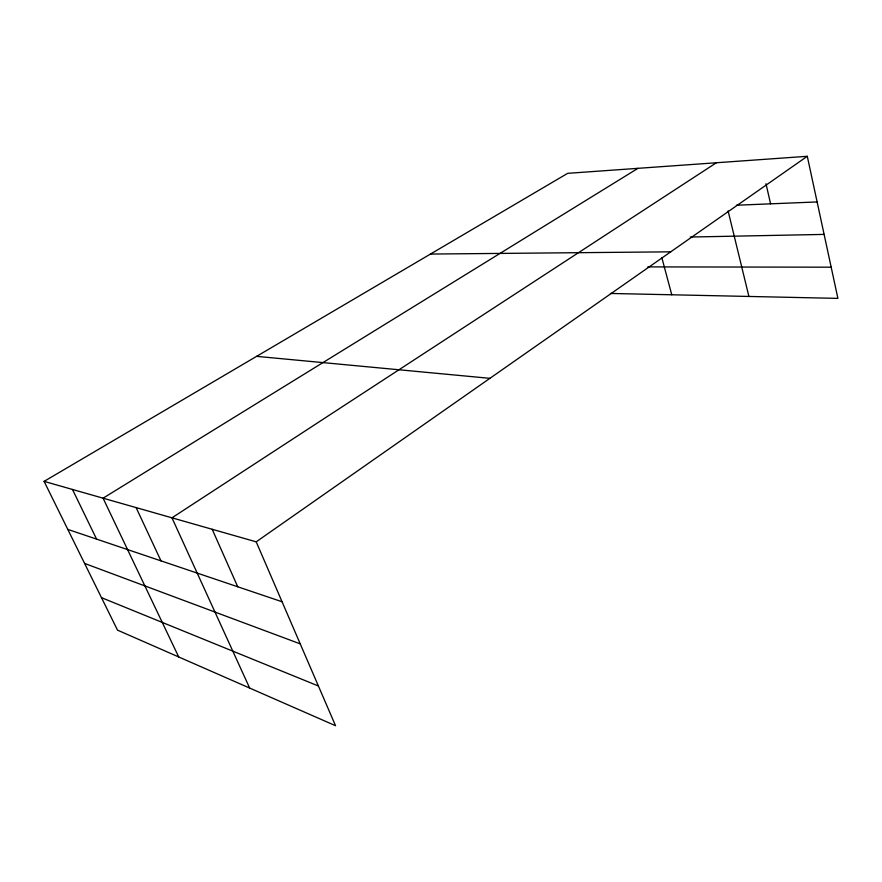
<?xml version="1.0" encoding="UTF-8"?>
<svg xmlns="http://www.w3.org/2000/svg" width="882" height="882" viewBox="0 0 882 882"><rect width="100%" height="100%" fill="white"/><g stroke="black" fill="none" stroke-linecap="round" stroke-linejoin="round"><path stroke-width="1.32" d="M256.21 541.835L335.535 725.71L117.504 630.134L44.1 481.374L256.21 541.835L807.284 156.29L837.9 298.381L610.465 293.452M716.382 162.751L171.968 517.822L249.661 688.07M637.962 168.341L103.073 498.187L178.726 656.98M44.1 481.374L567.677 173.335L807.284 156.29M736.393 205.23L817.118 201.934M690.253 237.037L824.119 234.403M430.471 254.06L670.717 251.833M647.84 266.893L831.175 267.191M256.607 356.35L489.907 378.334M67.793 529.398L282.064 601.745M84.584 563.422L300.233 643.871M101.485 597.665L318.402 685.998M72.489 489.466L96.579 539.111M136.126 507.602L160.987 560.864M212.187 529.277L237.732 586.773M661.831 257.621L671.764 294.786M728.102 210.941L748.906 296.451M765.984 183.743L770.592 203.83"/></g></svg>
